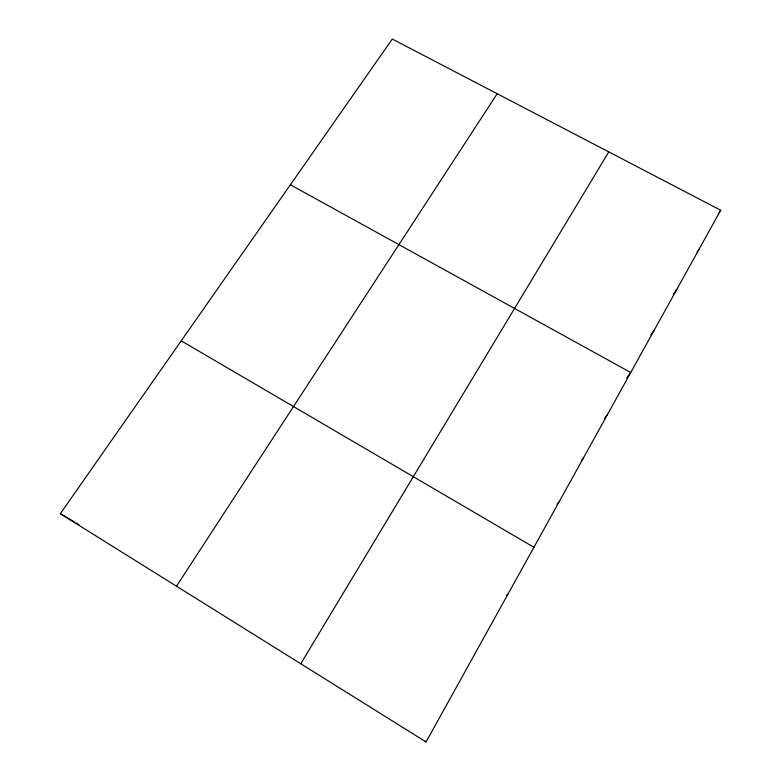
<?xml version="1.0" encoding="UTF-8"?>
<svg xmlns="http://www.w3.org/2000/svg" width="781" height="781" viewBox="0 0 781 781"><rect width="100%" height="100%" fill="white"/><g stroke="black" fill="none" stroke-linecap="round" stroke-linejoin="round"><path stroke-width="1.17" d="M426.065 741.95L720.678 210.226L392.296 39.05L60.322 513.703L426.065 741.95L425.186 741.14M300.763 663.752L608.78 151.895M176.496 586.199L497.185 93.72M718.188 213.896L720.678 210.226M697.091 252.117L699.054 249.266M673.398 294.242L676.863 289.302M650.876 334.883L654.107 330.383M626.645 378.092L630.745 372.537L290.386 184.755M604.553 418.352L607.481 414.535M581.62 460.097L583.602 457.627M556.98 504.331L559.089 501.871M506.352 595.503L508.06 593.97M181.221 340.828L533.921 547.296M60.322 513.703L74.107 521.796M76.138 522.987L79.193 524.783"/></g></svg>
